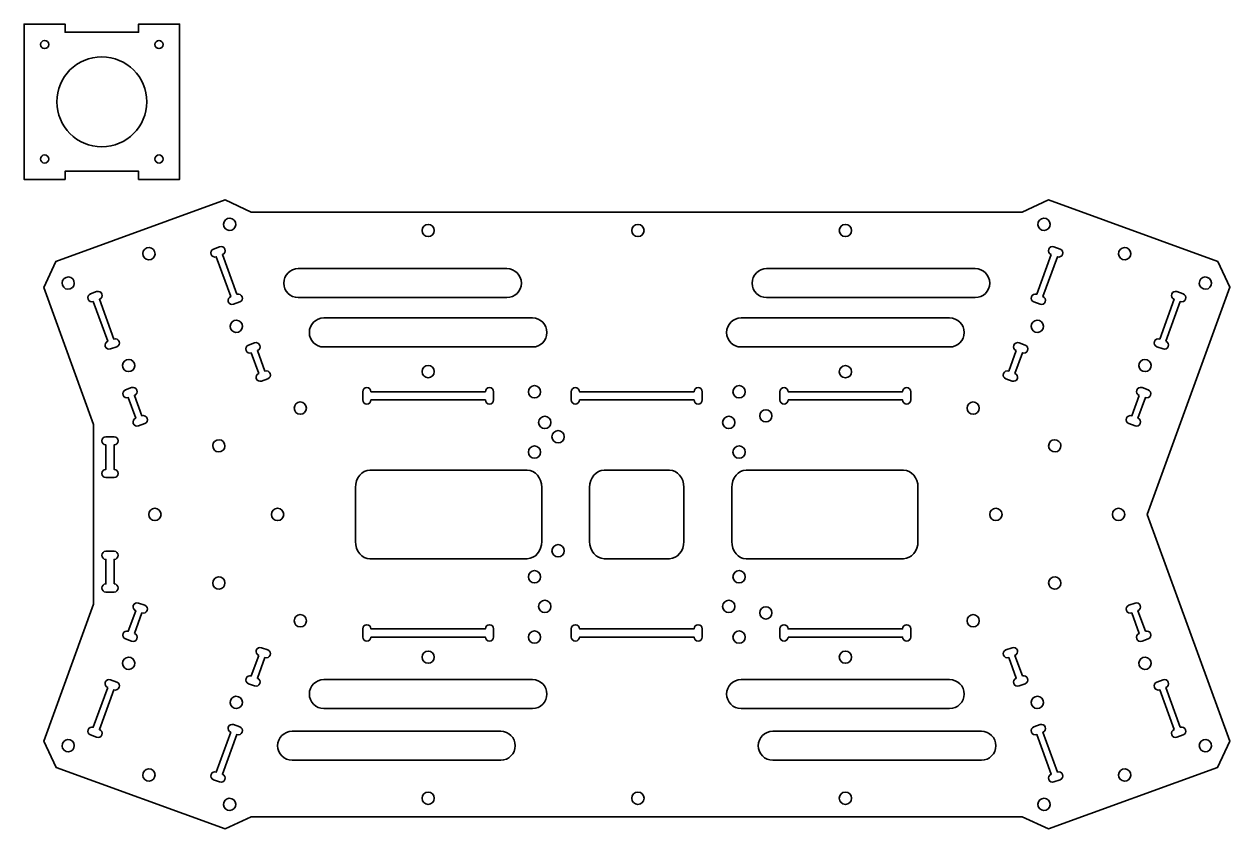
# Model space of a CAD drawing. Header units: inches. Extents: x -170 to 401, y 8 to 582.
# Drawn here: x 106 to 400.8, y 169.4 to 366.3 of the extents above; entities that cross this region are included whole.
import ezdxf

# ---------------------------------------------------------------- set-up
doc = ezdxf.new("R2010")
doc.units = ezdxf.units.IN
doc.header["$MEASUREMENT"] = 0
doc.layers.add('VECTOR-CUT', color=7, linetype='Continuous')

# ---------------------------------------------------------------- blocks, each defined once
blk = doc.blocks.new('block 2')
at = {"layer": 'VECTOR-CUT', "color": 7, "lineweight": 35, "true_color": 0xffffff}
blk.add_lwpolyline([(144.02, 366.26), (144.02, 328.26)], dxfattribs=at)
for points, knots in [([(134.02, 328.26), (134.02, 328.26), (144.02, 328.26), (144.02, 328.26), (144.02, 328.26), (144.02, 366.26), (144.02, 366.26), (144.02, 366.26), (134.02, 366.26), (134.02, 366.26), (134.02, 366.26), (134.02, 364.26), (134.02, 364.26), (134.02, 364.26), (116.03, 364.26), (116.03, 364.26), (116.03, 364.26), (116.03, 366.26), (116.03, 366.26), (116.03, 366.26), (106.03, 366.26), (106.03, 366.26), (106.03, 366.26), (106.03, 328.26), (106.03, 328.26), (106.03, 328.26), (116.03, 328.26), (116.03, 328.26), (116.03, 328.26), (116.03, 330.26), (116.03, 330.26), (116.03, 330.26), (134.02, 330.26), (134.02, 330.26), (134.02, 330.26), (134.02, 328.26), (134.02, 328.26)], [0, 0, 0, 0, 1, 1, 1, 2, 2, 2, 3, 3, 3, 4, 4, 4, 5, 5, 5, 6, 6, 6, 7, 7, 7, 8, 8, 8, 9, 9, 9, 10, 10, 10, 11, 11, 11, 12, 12, 12, 12]), ([(110.03, 361.26), (110.03, 361.81), (110.47, 362.26), (111.03, 362.26), (111.58, 362.26), (112.03, 361.82), (112.03, 361.26), (112.03, 360.71), (111.58, 360.26), (111.03, 360.26), (110.47, 360.26), (110.03, 360.71), (110.03, 361.26)], [0, 0, 0, 0, 1, 1, 1, 2, 2, 2, 3, 3, 3, 4, 4, 4, 4]), ([(138.02, 361.26), (138.02, 361.81), (138.47, 362.26), (139.02, 362.26), (139.57, 362.26), (140.02, 361.81), (140.02, 361.26), (140.02, 360.71), (139.57, 360.26), (139.02, 360.26), (138.47, 360.26), (138.02, 360.71), (138.02, 361.26)], [0, 0, 0, 0, 1, 1, 1, 2, 2, 2, 3, 3, 3, 4, 4, 4, 4]), ([(114.02, 347.26), (114.02, 353.34), (118.95, 358.26), (125.02, 358.26), (131.1, 358.26), (136.02, 353.34), (136.02, 347.26), (136.02, 341.19), (131.1, 336.26), (125.02, 336.26), (118.95, 336.26), (114.02, 341.19), (114.02, 347.26)], [0, 0, 0, 0, 1, 1, 1, 2, 2, 2, 3, 3, 3, 4, 4, 4, 4]), ([(110.03, 333.26), (110.03, 333.82), (110.48, 334.26), (111.03, 334.26), (111.58, 334.26), (112.03, 333.82), (112.03, 333.26), (112.03, 332.71), (111.58, 332.26), (111.03, 332.26), (110.48, 332.26), (110.03, 332.71), (110.03, 333.26)], [0, 0, 0, 0, 1, 1, 1, 2, 2, 2, 3, 3, 3, 4, 4, 4, 4]), ([(138.02, 333.26), (138.02, 333.82), (138.47, 334.26), (139.02, 334.26), (139.57, 334.26), (140.02, 333.82), (140.02, 333.26), (140.02, 332.71), (139.57, 332.26), (139.02, 332.26), (138.47, 332.26), (138.02, 332.71), (138.02, 333.26)], [0, 0, 0, 0, 1, 1, 1, 2, 2, 2, 3, 3, 3, 4, 4, 4, 4])]:
    blk.add_open_spline(points, degree=3, knots=knots, dxfattribs=at)
blk = doc.blocks.new('block 7')
at = {"layer": 'VECTOR-CUT', "color": 7, "lineweight": 35, "true_color": 0xffffff}
for points in [[(350.07, 172.4), (356.47, 169.42), (397.81, 184.47), (400.81, 190.88), (380.62, 246.35), (400.84, 301.89), (397.86, 308.19), (356.47, 323.26), (350.06, 320.28), (161.56, 320.27), (155.16, 323.26), (113.81, 308.21), (110.82, 301.8), (123.01, 268.31), (123.01, 224.39), (110.84, 190.91), (113.83, 184.46), (155.16, 169.42), (161.57, 172.4), (350.07, 172.4)], [(231.55, 257.18), (231.55, 257.18)], [(129.08, 237.34), (129.08, 237.34)], [(129.08, 227.34), (129.08, 227.34)]]:
    blk.add_lwpolyline(points, dxfattribs=at)
for points, knots in [([(155.75, 318.69), (156.53, 318.97), (157.39, 318.57), (157.68, 317.79), (157.96, 317.01), (157.56, 316.15), (156.78, 315.87), (156, 315.58), (155.14, 315.99), (154.86, 316.77), (154.58, 317.54), (154.98, 318.4), (155.75, 318.69)], [0, 0, 0, 0, 1, 1, 1, 2, 2, 2, 3, 3, 3, 4, 4, 4, 4]), ([(356.8, 316.77), (356.52, 315.99), (355.65, 315.59), (354.88, 315.87), (354.1, 316.15), (353.7, 317.01), (353.98, 317.79), (354.26, 318.57), (355.12, 318.97), (355.91, 318.69), (356.68, 318.41), (357.08, 317.54), (356.8, 316.77)], [0, 0, 0, 0, 1, 1, 1, 2, 2, 2, 3, 3, 3, 4, 4, 4, 4]), ([(206.32, 315.78), (206.32, 314.95), (205.65, 314.28), (204.82, 314.28), (203.99, 314.28), (203.32, 314.95), (203.32, 315.78), (203.32, 316.61), (203.99, 317.28), (204.82, 317.28), (205.65, 317.28), (206.32, 316.61), (206.32, 315.78)], [0, 0, 0, 0, 1, 1, 1, 2, 2, 2, 3, 3, 3, 4, 4, 4, 4]), ([(257.61, 315.78), (257.61, 314.95), (256.94, 314.28), (256.11, 314.28), (255.28, 314.28), (254.61, 314.95), (254.61, 315.78), (254.61, 316.61), (255.28, 317.28), (256.11, 317.28), (256.94, 317.28), (257.61, 316.61), (257.61, 315.78)], [0, 0, 0, 0, 1, 1, 1, 2, 2, 2, 3, 3, 3, 4, 4, 4, 4]), ([(308.32, 315.78), (308.32, 314.95), (307.65, 314.28), (306.82, 314.28), (305.99, 314.28), (305.32, 314.95), (305.32, 315.78), (305.32, 316.61), (305.99, 317.28), (306.82, 317.28), (307.65, 317.28), (308.32, 316.61), (308.32, 315.78)], [0, 0, 0, 0, 1, 1, 1, 2, 2, 2, 3, 3, 3, 4, 4, 4, 4]), ([(136.02, 311.51), (136.8, 311.79), (137.66, 311.39), (137.94, 310.61), (138.23, 309.83), (137.83, 308.97), (137.05, 308.69), (136.27, 308.4), (135.41, 308.81), (135.12, 309.58), (134.84, 310.36), (135.24, 311.22), (136.02, 311.51)], [0, 0, 0, 0, 1, 1, 1, 2, 2, 2, 3, 3, 3, 4, 4, 4, 4]), ([(158.05, 300.18), (158.57, 300.36), (159.15, 300.1), (159.34, 299.58), (159.52, 299.06), (159.26, 298.48), (158.74, 298.3), (158.74, 298.3), (157.23, 297.75), (157.23, 297.75), (156.72, 297.56), (156.14, 297.83), (155.95, 298.35), (155.76, 298.87), (156.03, 299.44), (156.55, 299.63), (156.55, 299.63), (153.01, 309.35), (153.01, 309.35), (152.49, 309.16), (151.92, 309.43), (151.73, 309.95), (151.54, 310.47), (151.81, 311.04), (152.33, 311.23), (152.33, 311.23), (153.83, 311.78), (153.83, 311.78), (154.35, 311.97), (154.92, 311.7), (155.11, 311.18), (155.3, 310.66), (155.03, 310.09), (154.51, 309.9), (154.51, 309.9), (158.05, 300.18), (158.05, 300.18)], [0, 0, 0, 0, 1, 1, 1, 2, 2, 2, 3, 3, 3, 4, 4, 4, 5, 5, 5, 6, 6, 6, 7, 7, 7, 8, 8, 8, 9, 9, 9, 10, 10, 10, 11, 11, 11, 12, 12, 12, 12]), ([(357.14, 309.9), (356.63, 310.09), (356.36, 310.66), (356.55, 311.18), (356.74, 311.7), (357.31, 311.97), (357.83, 311.78), (357.83, 311.78), (359.33, 311.23), (359.33, 311.23), (359.85, 311.04), (360.12, 310.47), (359.93, 309.95), (359.74, 309.43), (359.17, 309.17), (358.65, 309.35), (358.65, 309.35), (355.11, 299.63), (355.11, 299.63), (355.63, 299.44), (355.9, 298.87), (355.71, 298.35), (355.52, 297.83), (354.94, 297.56), (354.42, 297.75), (354.42, 297.75), (352.92, 298.3), (352.92, 298.3), (352.4, 298.48), (352.13, 299.06), (352.32, 299.58), (352.51, 300.1), (353.09, 300.36), (353.6, 300.18), (353.6, 300.18), (357.14, 309.9), (357.14, 309.9)], [0, 0, 0, 0, 1, 1, 1, 2, 2, 2, 3, 3, 3, 4, 4, 4, 5, 5, 5, 6, 6, 6, 7, 7, 7, 8, 8, 8, 9, 9, 9, 10, 10, 10, 11, 11, 11, 12, 12, 12, 12]), ([(376.53, 309.58), (376.25, 308.81), (375.39, 308.4), (374.61, 308.69), (373.83, 308.97), (373.43, 309.83), (373.71, 310.61), (374, 311.39), (374.86, 311.79), (375.64, 311.51), (376.42, 311.22), (376.82, 310.36), (376.53, 309.58)], [0, 0, 0, 0, 1, 1, 1, 2, 2, 2, 3, 3, 3, 4, 4, 4, 4]), ([(116.29, 304.32), (117.07, 304.61), (117.93, 304.21), (118.21, 303.43), (118.49, 302.65), (118.09, 301.79), (117.31, 301.5), (116.53, 301.22), (115.67, 301.62), (115.39, 302.4), (115.11, 303.18), (115.51, 304.04), (116.29, 304.32)], [0, 0, 0, 0, 1, 1, 1, 2, 2, 2, 3, 3, 3, 4, 4, 4, 4]), ([(227.6, 302.91), (227.6, 300.96), (226.01, 299.37), (224.06, 299.37), (224.06, 299.37), (173.06, 299.37), (173.06, 299.37), (171.1, 299.37), (169.51, 300.96), (169.51, 302.91), (169.51, 302.91), (169.51, 302.91), (169.51, 302.91), (169.51, 304.87), (171.1, 306.46), (173.06, 306.46), (173.06, 306.46), (224.06, 306.46), (224.06, 306.46), (226.01, 306.46), (227.6, 304.87), (227.6, 302.91), (227.6, 302.91), (227.6, 302.91), (227.6, 302.91)], [0, 0, 0, 0, 1, 1, 1, 2, 2, 2, 3, 3, 3, 4, 4, 4, 5, 5, 5, 6, 6, 6, 7, 7, 7, 8, 8, 8, 8]), ([(342.12, 302.91), (342.12, 300.96), (340.53, 299.37), (338.57, 299.37), (338.57, 299.37), (287.57, 299.37), (287.57, 299.37), (285.61, 299.37), (284.03, 300.96), (284.03, 302.91), (284.03, 302.91), (284.03, 302.91), (284.03, 302.91), (284.03, 304.87), (285.61, 306.46), (287.57, 306.46), (287.57, 306.46), (338.57, 306.46), (338.57, 306.46), (340.53, 306.46), (342.12, 304.87), (342.12, 302.91), (342.12, 302.91), (342.12, 302.91), (342.12, 302.91)], [0, 0, 0, 0, 1, 1, 1, 2, 2, 2, 3, 3, 3, 4, 4, 4, 5, 5, 5, 6, 6, 6, 7, 7, 7, 8, 8, 8, 8]), ([(393.45, 303.43), (393.73, 304.21), (394.59, 304.61), (395.37, 304.32), (396.15, 304.04), (396.55, 303.18), (396.27, 302.4), (395.98, 301.62), (395.12, 301.22), (394.35, 301.5), (393.57, 301.79), (393.17, 302.65), (393.45, 303.43)], [0, 0, 0, 0, 1, 1, 1, 2, 2, 2, 3, 3, 3, 4, 4, 4, 4]), ([(122.94, 298.41), (122.42, 298.22), (121.85, 298.49), (121.66, 299.01), (121.47, 299.53), (121.74, 300.1), (122.26, 300.29), (122.26, 300.29), (123.76, 300.83), (123.76, 300.83), (124.28, 301.02), (124.85, 300.76), (125.04, 300.24), (125.23, 299.72), (124.96, 299.14), (124.44, 298.96), (124.44, 298.96), (127.98, 289.23), (127.98, 289.23), (128.5, 289.42), (129.08, 289.15), (129.27, 288.63), (129.45, 288.11), (129.19, 287.54), (128.67, 287.35), (128.67, 287.35), (127.16, 286.81), (127.16, 286.81), (126.64, 286.62), (126.07, 286.88), (125.88, 287.4), (125.69, 287.92), (125.96, 288.5), (126.48, 288.68), (126.48, 288.68), (122.94, 298.41), (122.94, 298.41)], [0, 0, 0, 0, 1, 1, 1, 2, 2, 2, 3, 3, 3, 4, 4, 4, 5, 5, 5, 6, 6, 6, 7, 7, 7, 8, 8, 8, 9, 9, 9, 10, 10, 10, 11, 11, 11, 12, 12, 12, 12]), ([(385.18, 288.68), (385.7, 288.5), (385.97, 287.92), (385.78, 287.4), (385.59, 286.88), (385.01, 286.62), (384.49, 286.81), (384.49, 286.81), (382.99, 287.35), (382.99, 287.35), (382.47, 287.54), (382.2, 288.11), (382.39, 288.63), (382.58, 289.15), (383.16, 289.42), (383.68, 289.23), (383.68, 289.23), (387.21, 298.96), (387.21, 298.96), (386.7, 299.14), (386.43, 299.72), (386.62, 300.24), (386.81, 300.76), (387.38, 301.02), (387.9, 300.83), (387.9, 300.83), (389.4, 300.29), (389.4, 300.29), (389.92, 300.1), (390.19, 299.53), (390, 299.01), (389.81, 298.49), (389.24, 298.22), (388.72, 298.41), (388.72, 298.41), (385.18, 288.68), (385.18, 288.68)], [0, 0, 0, 0, 1, 1, 1, 2, 2, 2, 3, 3, 3, 4, 4, 4, 5, 5, 5, 6, 6, 6, 7, 7, 7, 8, 8, 8, 9, 9, 9, 10, 10, 10, 11, 11, 11, 12, 12, 12, 12]), ([(157.39, 293.74), (158.17, 294.03), (159.03, 293.62), (159.31, 292.85), (159.59, 292.07), (159.19, 291.21), (158.41, 290.92), (157.64, 290.64), (156.77, 291.04), (156.49, 291.82), (156.21, 292.6), (156.61, 293.46), (157.39, 293.74)], [0, 0, 0, 0, 1, 1, 1, 2, 2, 2, 3, 3, 3, 4, 4, 4, 4]), ([(233.86, 290.83), (233.86, 288.87), (232.28, 287.29), (230.32, 287.29), (230.32, 287.29), (179.32, 287.29), (179.32, 287.29), (177.36, 287.29), (175.77, 288.87), (175.77, 290.83), (175.77, 290.83), (175.77, 290.83), (175.77, 290.83), (175.77, 292.79), (177.36, 294.38), (179.32, 294.38), (179.32, 294.38), (230.32, 294.38), (230.32, 294.38), (232.28, 294.38), (233.86, 292.79), (233.86, 290.83), (233.86, 290.83), (233.86, 290.83), (233.86, 290.83)], [0, 0, 0, 0, 1, 1, 1, 2, 2, 2, 3, 3, 3, 4, 4, 4, 5, 5, 5, 6, 6, 6, 7, 7, 7, 8, 8, 8, 8]), ([(335.87, 290.83), (335.87, 288.87), (334.28, 287.29), (332.32, 287.29), (332.32, 287.29), (281.32, 287.29), (281.32, 287.29), (279.36, 287.29), (277.77, 288.87), (277.77, 290.83), (277.77, 290.83), (277.77, 290.83), (277.77, 290.83), (277.77, 292.79), (279.36, 294.38), (281.32, 294.38), (281.32, 294.38), (332.32, 294.38), (332.32, 294.38), (334.28, 294.38), (335.87, 292.79), (335.87, 290.83), (335.87, 290.83), (335.87, 290.83), (335.87, 290.83)], [0, 0, 0, 0, 1, 1, 1, 2, 2, 2, 3, 3, 3, 4, 4, 4, 5, 5, 5, 6, 6, 6, 7, 7, 7, 8, 8, 8, 8]), ([(355.17, 291.82), (354.89, 291.04), (354.03, 290.64), (353.25, 290.92), (352.47, 291.21), (352.07, 292.07), (352.35, 292.85), (352.63, 293.62), (353.49, 294.03), (354.27, 293.74), (355.05, 293.46), (355.45, 292.6), (355.17, 291.82)], [0, 0, 0, 0, 1, 1, 1, 2, 2, 2, 3, 3, 3, 4, 4, 4, 4]), ([(161.56, 285.86), (161.04, 285.67), (160.47, 285.94), (160.28, 286.46), (160.09, 286.98), (160.36, 287.55), (160.88, 287.74), (160.88, 287.74), (162.38, 288.29), (162.38, 288.29), (162.9, 288.48), (163.47, 288.21), (163.66, 287.69), (163.85, 287.17), (163.58, 286.6), (163.06, 286.41), (163.06, 286.41), (164.89, 281.38), (164.89, 281.38), (165.41, 281.57), (165.99, 281.3), (166.18, 280.78), (166.37, 280.26), (166.1, 279.69), (165.58, 279.5), (165.58, 279.5), (164.07, 278.96), (164.07, 278.96), (163.56, 278.77), (162.98, 279.03), (162.79, 279.55), (162.6, 280.07), (162.87, 280.65), (163.39, 280.84), (163.39, 280.84), (161.56, 285.86), (161.56, 285.86)], [0, 0, 0, 0, 1, 1, 1, 2, 2, 2, 3, 3, 3, 4, 4, 4, 5, 5, 5, 6, 6, 6, 7, 7, 7, 8, 8, 8, 9, 9, 9, 10, 10, 10, 11, 11, 11, 12, 12, 12, 12]), ([(348.59, 286.41), (348.08, 286.6), (347.81, 287.17), (348, 287.69), (348.19, 288.21), (348.76, 288.48), (349.28, 288.29), (349.28, 288.29), (350.78, 287.74), (350.78, 287.74), (351.3, 287.55), (351.57, 286.98), (351.38, 286.46), (351.19, 285.94), (350.62, 285.67), (350.1, 285.86), (350.1, 285.86), (348.27, 280.83), (348.27, 280.83), (348.79, 280.65), (349.05, 280.07), (348.87, 279.55), (348.68, 279.03), (348.1, 278.77), (347.58, 278.96), (347.58, 278.96), (346.08, 279.5), (346.08, 279.5), (345.56, 279.69), (345.29, 280.27), (345.48, 280.79), (345.67, 281.3), (346.25, 281.57), (346.76, 281.38), (346.76, 281.38), (348.59, 286.41), (348.59, 286.41)], [0, 0, 0, 0, 1, 1, 1, 2, 2, 2, 3, 3, 3, 4, 4, 4, 5, 5, 5, 6, 6, 6, 7, 7, 7, 8, 8, 8, 9, 9, 9, 10, 10, 10, 11, 11, 11, 12, 12, 12, 12]), ([(131.07, 284.17), (131.85, 284.45), (132.71, 284.05), (133, 283.27), (133.28, 282.49), (132.88, 281.63), (132.1, 281.34), (131.32, 281.06), (130.46, 281.47), (130.18, 282.24), (129.89, 283.02), (130.29, 283.88), (131.07, 284.17)], [0, 0, 0, 0, 1, 1, 1, 2, 2, 2, 3, 3, 3, 4, 4, 4, 4]), ([(378.66, 283.27), (378.94, 284.05), (379.81, 284.45), (380.59, 284.17), (381.36, 283.88), (381.76, 283.02), (381.48, 282.24), (381.2, 281.46), (380.34, 281.06), (379.56, 281.35), (378.78, 281.63), (378.38, 282.49), (378.66, 283.27)], [0, 0, 0, 0, 1, 1, 1, 2, 2, 2, 3, 3, 3, 4, 4, 4, 4]), ([(134.82, 270.44), (135.34, 270.63), (135.92, 270.36), (136.11, 269.84), (136.29, 269.32), (136.03, 268.75), (135.51, 268.56), (135.51, 268.56), (134, 268.01), (134, 268.01), (133.49, 267.82), (132.91, 268.09), (132.72, 268.61), (132.53, 269.13), (132.8, 269.7), (133.32, 269.89), (133.32, 269.89), (131.49, 274.92), (131.49, 274.92), (130.97, 274.73), (130.4, 274.99), (130.21, 275.51), (130.02, 276.03), (130.29, 276.61), (130.81, 276.8), (130.81, 276.8), (132.31, 277.34), (132.31, 277.34), (132.83, 277.53), (133.4, 277.26), (133.59, 276.75), (133.78, 276.23), (133.51, 275.65), (132.99, 275.46), (132.99, 275.46), (134.82, 270.44), (134.82, 270.44)], [0, 0, 0, 0, 1, 1, 1, 2, 2, 2, 3, 3, 3, 4, 4, 4, 5, 5, 5, 6, 6, 6, 7, 7, 7, 8, 8, 8, 9, 9, 9, 10, 10, 10, 11, 11, 11, 12, 12, 12, 12]), ([(190.82, 274.34), (190.82, 273.79), (190.37, 273.34), (189.81, 273.34), (189.26, 273.34), (188.81, 273.79), (188.81, 274.34), (188.81, 274.34), (188.81, 276.34), (188.81, 276.34), (188.81, 276.89), (189.26, 277.34), (189.81, 277.34), (190.37, 277.34), (190.82, 276.89), (190.82, 276.34), (190.82, 276.34), (218.82, 276.34), (218.82, 276.34), (218.82, 276.89), (219.27, 277.34), (219.82, 277.34), (220.37, 277.34), (220.82, 276.89), (220.82, 276.34), (220.82, 276.34), (220.82, 274.34), (220.82, 274.34), (220.82, 273.79), (220.37, 273.34), (219.82, 273.34), (219.27, 273.34), (218.82, 273.79), (218.82, 274.34), (218.82, 274.34), (190.82, 274.34), (190.82, 274.34)], [0, 0, 0, 0, 1, 1, 1, 2, 2, 2, 3, 3, 3, 4, 4, 4, 5, 5, 5, 6, 6, 6, 7, 7, 7, 8, 8, 8, 9, 9, 9, 10, 10, 10, 11, 11, 11, 12, 12, 12, 12]), ([(230.82, 277.84), (231.64, 277.84), (232.32, 277.17), (232.32, 276.34), (232.32, 275.51), (231.64, 274.84), (230.82, 274.84), (229.99, 274.84), (229.32, 275.51), (229.32, 276.34), (229.32, 277.17), (229.99, 277.84), (230.82, 277.84)], [0, 0, 0, 0, 1, 1, 1, 2, 2, 2, 3, 3, 3, 4, 4, 4, 4]), ([(241.81, 274.34), (241.81, 273.79), (241.37, 273.34), (240.81, 273.34), (240.26, 273.34), (239.81, 273.79), (239.81, 274.34), (239.81, 274.34), (239.81, 276.34), (239.81, 276.34), (239.81, 276.89), (240.26, 277.34), (240.81, 277.34), (241.37, 277.34), (241.81, 276.89), (241.81, 276.34), (241.81, 276.34), (269.82, 276.34), (269.82, 276.34), (269.82, 276.89), (270.27, 277.34), (270.82, 277.34), (271.37, 277.34), (271.82, 276.89), (271.82, 276.34), (271.82, 276.34), (271.82, 274.34), (271.82, 274.34), (271.82, 273.79), (271.37, 273.34), (270.82, 273.34), (270.27, 273.34), (269.82, 273.79), (269.82, 274.34), (269.82, 274.34), (241.81, 274.34), (241.81, 274.34)], [0, 0, 0, 0, 1, 1, 1, 2, 2, 2, 3, 3, 3, 4, 4, 4, 5, 5, 5, 6, 6, 6, 7, 7, 7, 8, 8, 8, 9, 9, 9, 10, 10, 10, 11, 11, 11, 12, 12, 12, 12]), ([(280.82, 277.84), (281.64, 277.84), (282.32, 277.17), (282.32, 276.34), (282.32, 275.51), (281.65, 274.84), (280.82, 274.84), (279.99, 274.84), (279.32, 275.51), (279.32, 276.34), (279.32, 277.17), (279.99, 277.84), (280.82, 277.84)], [0, 0, 0, 0, 1, 1, 1, 2, 2, 2, 3, 3, 3, 4, 4, 4, 4]), ([(292.82, 274.34), (292.82, 273.79), (292.37, 273.34), (291.82, 273.34), (291.27, 273.34), (290.82, 273.79), (290.82, 274.34), (290.82, 274.34), (290.82, 276.34), (290.82, 276.34), (290.82, 276.89), (291.27, 277.34), (291.82, 277.34), (292.37, 277.34), (292.82, 276.89), (292.82, 276.34), (292.82, 276.34), (320.82, 276.34), (320.82, 276.34), (320.82, 276.89), (321.27, 277.34), (321.82, 277.34), (322.37, 277.34), (322.82, 276.89), (322.82, 276.34), (322.82, 276.34), (322.82, 274.34), (322.82, 274.34), (322.82, 273.79), (322.37, 273.34), (321.82, 273.34), (321.27, 273.34), (320.82, 273.79), (320.82, 274.34), (320.82, 274.34), (292.82, 274.34), (292.82, 274.34)], [0, 0, 0, 0, 1, 1, 1, 2, 2, 2, 3, 3, 3, 4, 4, 4, 5, 5, 5, 6, 6, 6, 7, 7, 7, 8, 8, 8, 9, 9, 9, 10, 10, 10, 11, 11, 11, 12, 12, 12, 12]), ([(378.66, 275.46), (378.15, 275.65), (377.88, 276.23), (378.07, 276.74), (378.26, 277.26), (378.83, 277.53), (379.35, 277.34), (379.35, 277.34), (380.85, 276.8), (380.85, 276.8), (381.37, 276.61), (381.64, 276.03), (381.45, 275.52), (381.26, 275), (380.69, 274.73), (380.17, 274.92), (380.17, 274.92), (378.34, 269.89), (378.34, 269.89), (378.86, 269.7), (379.12, 269.13), (378.94, 268.61), (378.75, 268.09), (378.17, 267.82), (377.65, 268.01), (377.65, 268.01), (376.15, 268.56), (376.15, 268.56), (375.63, 268.75), (375.36, 269.32), (375.55, 269.84), (375.74, 270.36), (376.32, 270.63), (376.83, 270.44), (376.83, 270.44), (378.66, 275.46), (378.66, 275.46)], [0, 0, 0, 0, 1, 1, 1, 2, 2, 2, 3, 3, 3, 4, 4, 4, 5, 5, 5, 6, 6, 6, 7, 7, 7, 8, 8, 8, 9, 9, 9, 10, 10, 10, 11, 11, 11, 12, 12, 12, 12]), ([(173.56, 273.84), (174.38, 273.84), (175.05, 273.17), (175.06, 272.34), (175.06, 271.51), (174.38, 270.84), (173.56, 270.84), (172.73, 270.84), (172.06, 271.51), (172.06, 272.34), (172.06, 273.17), (172.73, 273.84), (173.56, 273.84)], [0, 0, 0, 0, 1, 1, 1, 2, 2, 2, 3, 3, 3, 4, 4, 4, 4]), ([(338.07, 273.84), (338.9, 273.84), (339.57, 273.17), (339.57, 272.34), (339.57, 271.51), (338.9, 270.84), (338.07, 270.84), (337.24, 270.84), (336.57, 271.51), (336.57, 272.34), (336.57, 273.17), (337.24, 273.84), (338.07, 273.84)], [0, 0, 0, 0, 1, 1, 1, 2, 2, 2, 3, 3, 3, 4, 4, 4, 4]), ([(128.03, 255.34), (128.03, 255.34), (126.03, 255.34), (126.03, 255.34), (125.47, 255.34), (125.03, 255.79), (125.03, 256.34), (125.03, 256.89), (125.47, 257.34), (126.03, 257.34), (126.03, 257.34), (126.03, 263.34), (126.03, 263.34), (125.47, 263.34), (125.03, 263.78), (125.03, 264.34), (125.03, 264.89), (125.47, 265.34), (126.03, 265.34), (126.03, 265.34), (128.03, 265.34), (128.03, 265.34), (128.58, 265.34), (129.03, 264.89), (129.03, 264.34), (129.03, 263.78), (128.58, 263.34), (128.03, 263.34), (128.03, 263.34), (128.03, 257.34), (128.03, 257.34), (128.58, 257.34), (129.03, 256.89), (129.03, 256.34), (129.03, 255.79), (128.58, 255.34), (128.03, 255.34)], [0, 0, 0, 0, 1, 1, 1, 2, 2, 2, 3, 3, 3, 4, 4, 4, 5, 5, 5, 6, 6, 6, 7, 7, 7, 8, 8, 8, 9, 9, 9, 10, 10, 10, 11, 11, 11, 12, 12, 12, 12]), ([(153.12, 264.52), (153.9, 264.81), (154.76, 264.4), (155.04, 263.63), (155.33, 262.85), (154.93, 261.99), (154.15, 261.7), (153.37, 261.42), (152.51, 261.82), (152.23, 262.6), (151.94, 263.38), (152.34, 264.24), (153.12, 264.52)], [0, 0, 0, 0, 1, 1, 1, 2, 2, 2, 3, 3, 3, 4, 4, 4, 4]), ([(229.32, 261.6), (229.32, 262.43), (229.99, 263.1), (230.82, 263.1), (231.65, 263.1), (232.32, 262.43), (232.32, 261.6), (232.32, 260.77), (231.65, 260.1), (230.82, 260.1), (229.99, 260.1), (229.32, 260.77), (229.32, 261.6)], [0, 0, 0, 0, 1, 1, 1, 2, 2, 2, 3, 3, 3, 4, 4, 4, 4]), ([(279.32, 261.6), (279.32, 262.42), (279.99, 263.1), (280.82, 263.1), (281.65, 263.1), (282.32, 262.43), (282.32, 261.6), (282.32, 260.77), (281.65, 260.1), (280.82, 260.1), (279.99, 260.1), (279.32, 260.77), (279.32, 261.6)], [0, 0, 0, 0, 1, 1, 1, 2, 2, 2, 3, 3, 3, 4, 4, 4, 4]), ([(359.43, 262.6), (359.15, 261.82), (358.29, 261.42), (357.51, 261.7), (356.73, 261.99), (356.33, 262.85), (356.61, 263.63), (356.9, 264.4), (357.76, 264.81), (358.54, 264.52), (359.31, 264.24), (359.72, 263.38), (359.43, 262.6)], [0, 0, 0, 0, 1, 1, 1, 2, 2, 2, 3, 3, 3, 4, 4, 4, 4]), ([(229.06, 235.51), (231, 235.51), (232.58, 237.41), (232.58, 239.75), (232.58, 239.75), (232.58, 252.95), (232.58, 252.95), (232.58, 255.28), (231, 257.18), (229.06, 257.18), (229.06, 257.18), (190.58, 257.16), (190.58, 257.16), (188.63, 257.16), (187.05, 255.26), (187.05, 252.92), (187.05, 252.92), (187.05, 239.72), (187.05, 239.72), (187.05, 237.39), (188.63, 235.49), (190.58, 235.49), (190.58, 235.49), (229.06, 235.51), (229.06, 235.51)], [0, 0, 0, 0, 1, 1, 1, 2, 2, 2, 3, 3, 3, 4, 4, 4, 5, 5, 5, 6, 6, 6, 7, 7, 7, 8, 8, 8, 8]), ([(267.33, 252.95), (267.33, 255.28), (265.76, 257.18), (263.81, 257.18), (263.81, 257.18), (247.82, 257.18), (247.82, 257.18), (245.88, 257.18), (244.3, 255.28), (244.3, 252.95), (244.3, 252.95), (244.3, 239.75), (244.3, 239.75), (244.3, 237.41), (245.88, 235.51), (247.82, 235.51), (247.82, 235.51), (263.81, 235.51), (263.81, 235.51), (265.76, 235.51), (267.33, 237.41), (267.33, 239.75), (267.33, 239.75), (267.33, 252.95), (267.33, 252.95)], [0, 0, 0, 0, 1, 1, 1, 2, 2, 2, 3, 3, 3, 4, 4, 4, 5, 5, 5, 6, 6, 6, 7, 7, 7, 8, 8, 8, 8]), ([(321.06, 235.51), (323.01, 235.51), (324.58, 237.41), (324.58, 239.75), (324.58, 239.75), (324.58, 252.95), (324.58, 252.95), (324.58, 255.28), (323.01, 257.18), (321.06, 257.18), (321.06, 257.18), (282.58, 257.16), (282.58, 257.16), (280.63, 257.16), (279.06, 255.26), (279.06, 252.92), (279.06, 252.92), (279.06, 239.72), (279.06, 239.72), (279.06, 237.39), (280.63, 235.49), (282.58, 235.49), (282.58, 235.49), (321.06, 235.51), (321.06, 235.51)], [0, 0, 0, 0, 1, 1, 1, 2, 2, 2, 3, 3, 3, 4, 4, 4, 5, 5, 5, 6, 6, 6, 7, 7, 7, 8, 8, 8, 8]), ([(139.51, 246.33), (139.51, 245.5), (138.84, 244.83), (138.01, 244.83), (137.18, 244.83), (136.51, 245.5), (136.51, 246.33), (136.51, 247.16), (137.18, 247.83), (138.01, 247.83), (138.84, 247.83), (139.51, 247.16), (139.51, 246.33)], [0, 0, 0, 0, 1, 1, 1, 2, 2, 2, 3, 3, 3, 4, 4, 4, 4]), ([(168.01, 247.83), (168.84, 247.83), (169.51, 247.16), (169.51, 246.33), (169.51, 245.5), (168.84, 244.83), (168.01, 244.83), (167.18, 244.83), (166.51, 245.5), (166.51, 246.33), (166.51, 247.16), (167.18, 247.83), (168.01, 247.83)], [0, 0, 0, 0, 1, 1, 1, 2, 2, 2, 3, 3, 3, 4, 4, 4, 4]), ([(343.62, 247.85), (344.45, 247.85), (345.12, 247.18), (345.12, 246.35), (345.12, 245.52), (344.45, 244.85), (343.62, 244.85), (342.79, 244.85), (342.12, 245.52), (342.12, 246.35), (342.12, 247.18), (342.79, 247.85), (343.62, 247.85)], [0, 0, 0, 0, 1, 1, 1, 2, 2, 2, 3, 3, 3, 4, 4, 4, 4]), ([(373.62, 247.85), (374.45, 247.85), (375.12, 247.18), (375.12, 246.35), (375.12, 245.52), (374.45, 244.85), (373.62, 244.85), (372.79, 244.85), (372.12, 245.52), (372.12, 246.35), (372.12, 247.17), (372.79, 247.85), (373.62, 247.85)], [0, 0, 0, 0, 1, 1, 1, 2, 2, 2, 3, 3, 3, 4, 4, 4, 4]), ([(128.03, 229.34), (128.58, 229.34), (129.03, 228.9), (129.03, 228.34), (129.03, 227.79), (128.58, 227.34), (128.03, 227.34), (128.03, 227.34), (126.03, 227.34), (126.03, 227.34), (125.47, 227.34), (125.03, 227.79), (125.03, 228.34), (125.03, 228.9), (125.47, 229.34), (126.03, 229.34), (126.03, 229.34), (126.03, 235.34), (126.03, 235.34), (125.47, 235.34), (125.03, 235.79), (125.03, 236.34), (125.03, 236.9), (125.47, 237.34), (126.03, 237.34), (126.03, 237.34), (128.03, 237.34), (128.03, 237.34), (128.58, 237.34), (129.03, 236.9), (129.03, 236.34), (129.03, 235.79), (128.58, 235.34), (128.03, 235.34), (128.03, 235.34), (128.03, 229.34), (128.03, 229.34)], [0, 0, 0, 0, 1, 1, 1, 2, 2, 2, 3, 3, 3, 4, 4, 4, 5, 5, 5, 6, 6, 6, 7, 7, 7, 8, 8, 8, 9, 9, 9, 10, 10, 10, 11, 11, 11, 12, 12, 12, 12]), ([(152.23, 230.08), (152.51, 230.86), (153.37, 231.26), (154.15, 230.98), (154.93, 230.69), (155.33, 229.83), (155.05, 229.05), (154.76, 228.28), (153.9, 227.88), (153.12, 228.16), (152.34, 228.44), (151.94, 229.3), (152.23, 230.08)], [0, 0, 0, 0, 1, 1, 1, 2, 2, 2, 3, 3, 3, 4, 4, 4, 4]), ([(230.82, 232.6), (231.65, 232.6), (232.32, 231.92), (232.32, 231.1), (232.32, 230.27), (231.65, 229.6), (230.82, 229.6), (229.99, 229.6), (229.32, 230.27), (229.32, 231.1), (229.32, 231.92), (229.99, 232.6), (230.82, 232.6)], [0, 0, 0, 0, 1, 1, 1, 2, 2, 2, 3, 3, 3, 4, 4, 4, 4]), ([(280.82, 232.6), (281.65, 232.6), (282.32, 231.92), (282.32, 231.1), (282.32, 230.27), (281.65, 229.6), (280.82, 229.6), (279.99, 229.6), (279.32, 230.27), (279.32, 231.1), (279.32, 231.92), (279.99, 232.6), (280.82, 232.6)], [0, 0, 0, 0, 1, 1, 1, 2, 2, 2, 3, 3, 3, 4, 4, 4, 4]), ([(358.54, 228.16), (357.76, 227.87), (356.9, 228.28), (356.61, 229.05), (356.33, 229.83), (356.73, 230.69), (357.51, 230.98), (358.29, 231.26), (359.15, 230.86), (359.43, 230.08), (359.72, 229.3), (359.32, 228.44), (358.54, 228.16)], [0, 0, 0, 0, 1, 1, 1, 2, 2, 2, 3, 3, 3, 4, 4, 4, 4]), ([(132.99, 217.22), (133.51, 217.03), (133.78, 216.45), (133.59, 215.94), (133.4, 215.42), (132.83, 215.15), (132.31, 215.34), (132.31, 215.34), (130.81, 215.88), (130.81, 215.88), (130.29, 216.07), (130.02, 216.65), (130.21, 217.17), (130.4, 217.69), (130.97, 217.95), (131.49, 217.76), (131.49, 217.76), (133.32, 222.79), (133.32, 222.79), (132.8, 222.98), (132.53, 223.55), (132.72, 224.07), (132.91, 224.59), (133.49, 224.86), (134.01, 224.67), (134.01, 224.67), (135.51, 224.12), (135.51, 224.12), (136.03, 223.93), (136.29, 223.36), (136.11, 222.84), (135.92, 222.32), (135.34, 222.06), (134.82, 222.24), (134.82, 222.24), (132.99, 217.22), (132.99, 217.22)], [0, 0, 0, 0, 1, 1, 1, 2, 2, 2, 3, 3, 3, 4, 4, 4, 5, 5, 5, 6, 6, 6, 7, 7, 7, 8, 8, 8, 9, 9, 9, 10, 10, 10, 11, 11, 11, 12, 12, 12, 12]), ([(380.17, 217.76), (380.69, 217.95), (381.26, 217.68), (381.45, 217.17), (381.64, 216.65), (381.37, 216.07), (380.85, 215.88), (380.85, 215.88), (379.35, 215.34), (379.35, 215.34), (378.83, 215.15), (378.26, 215.42), (378.07, 215.94), (377.88, 216.45), (378.15, 217.03), (378.66, 217.22), (378.66, 217.22), (376.83, 222.24), (376.83, 222.24), (376.32, 222.06), (375.74, 222.32), (375.55, 222.84), (375.36, 223.36), (375.63, 223.93), (376.15, 224.12), (376.15, 224.12), (377.65, 224.67), (377.65, 224.67), (378.17, 224.86), (378.75, 224.59), (378.94, 224.07), (379.12, 223.55), (378.86, 222.98), (378.34, 222.79), (378.34, 222.79), (380.17, 217.76), (380.17, 217.76)], [0, 0, 0, 0, 1, 1, 1, 2, 2, 2, 3, 3, 3, 4, 4, 4, 5, 5, 5, 6, 6, 6, 7, 7, 7, 8, 8, 8, 9, 9, 9, 10, 10, 10, 11, 11, 11, 12, 12, 12, 12]), ([(173.56, 218.84), (172.73, 218.84), (172.06, 219.51), (172.06, 220.34), (172.06, 221.17), (172.73, 221.84), (173.56, 221.84), (174.39, 221.84), (175.06, 221.17), (175.06, 220.34), (175.06, 219.51), (174.39, 218.84), (173.56, 218.84)], [0, 0, 0, 0, 1, 1, 1, 2, 2, 2, 3, 3, 3, 4, 4, 4, 4]), ([(338.07, 218.84), (337.25, 218.84), (336.58, 219.51), (336.57, 220.34), (336.57, 221.17), (337.25, 221.84), (338.07, 221.84), (338.9, 221.84), (339.57, 221.17), (339.57, 220.34), (339.57, 219.51), (338.9, 218.84), (338.07, 218.84)], [0, 0, 0, 0, 1, 1, 1, 2, 2, 2, 3, 3, 3, 4, 4, 4, 4]), ([(190.81, 216.34), (190.81, 215.79), (190.37, 215.34), (189.81, 215.34), (189.26, 215.34), (188.81, 215.79), (188.81, 216.34), (188.81, 216.34), (188.81, 218.34), (188.81, 218.34), (188.81, 218.89), (189.26, 219.34), (189.81, 219.34), (190.37, 219.34), (190.81, 218.89), (190.81, 218.34), (190.81, 218.34), (218.82, 218.34), (218.82, 218.34), (218.82, 218.89), (219.27, 219.34), (219.82, 219.34), (220.37, 219.34), (220.82, 218.89), (220.82, 218.34), (220.82, 218.34), (220.82, 216.34), (220.82, 216.34), (220.82, 215.79), (220.37, 215.34), (219.82, 215.34), (219.27, 215.34), (218.82, 215.79), (218.82, 216.34), (218.82, 216.34), (190.81, 216.34), (190.81, 216.34)], [0, 0, 0, 0, 1, 1, 1, 2, 2, 2, 3, 3, 3, 4, 4, 4, 5, 5, 5, 6, 6, 6, 7, 7, 7, 8, 8, 8, 9, 9, 9, 10, 10, 10, 11, 11, 11, 12, 12, 12, 12]), ([(271.82, 216.34), (271.82, 215.79), (271.37, 215.34), (270.82, 215.34), (270.27, 215.34), (269.82, 215.79), (269.82, 216.34), (269.82, 216.34), (241.82, 216.34), (241.82, 216.34), (241.82, 215.79), (241.37, 215.34), (240.82, 215.34), (240.26, 215.34), (239.82, 215.79), (239.82, 216.34), (239.82, 216.34), (239.82, 218.34), (239.82, 218.34), (239.82, 218.89), (240.26, 219.34), (240.82, 219.34), (241.37, 219.34), (241.82, 218.89), (241.82, 218.34), (241.82, 218.34), (269.82, 218.34), (269.82, 218.34), (269.82, 218.89), (270.27, 219.34), (270.82, 219.34), (271.37, 219.34), (271.82, 218.89), (271.82, 218.34), (271.82, 218.34), (271.82, 216.34), (271.82, 216.34)], [0, 0, 0, 0, 1, 1, 1, 2, 2, 2, 3, 3, 3, 4, 4, 4, 5, 5, 5, 6, 6, 6, 7, 7, 7, 8, 8, 8, 9, 9, 9, 10, 10, 10, 11, 11, 11, 12, 12, 12, 12]), ([(292.82, 216.34), (292.82, 215.79), (292.37, 215.34), (291.82, 215.34), (291.27, 215.34), (290.82, 215.79), (290.82, 216.34), (290.82, 216.34), (290.82, 218.34), (290.82, 218.34), (290.82, 218.89), (291.27, 219.34), (291.82, 219.34), (292.37, 219.34), (292.82, 218.89), (292.82, 218.34), (292.82, 218.34), (320.82, 218.34), (320.82, 218.34), (320.82, 218.89), (321.27, 219.34), (321.82, 219.34), (322.37, 219.34), (322.82, 218.89), (322.82, 218.34), (322.82, 218.34), (322.82, 216.34), (322.82, 216.34), (322.82, 215.79), (322.37, 215.34), (321.82, 215.34), (321.27, 215.34), (320.82, 215.79), (320.82, 216.34), (320.82, 216.34), (292.82, 216.34), (292.82, 216.34)], [0, 0, 0, 0, 1, 1, 1, 2, 2, 2, 3, 3, 3, 4, 4, 4, 5, 5, 5, 6, 6, 6, 7, 7, 7, 8, 8, 8, 9, 9, 9, 10, 10, 10, 11, 11, 11, 12, 12, 12, 12]), ([(230.82, 214.84), (229.99, 214.84), (229.32, 215.51), (229.32, 216.34), (229.32, 217.17), (229.99, 217.84), (230.82, 217.84), (231.64, 217.84), (232.32, 217.17), (232.32, 216.34), (232.32, 215.51), (231.64, 214.84), (230.82, 214.84)], [0, 0, 0, 0, 1, 1, 1, 2, 2, 2, 3, 3, 3, 4, 4, 4, 4]), ([(280.82, 214.84), (279.99, 214.84), (279.32, 215.51), (279.32, 216.34), (279.32, 217.17), (279.99, 217.84), (280.82, 217.84), (281.65, 217.84), (282.32, 217.17), (282.32, 216.34), (282.32, 215.51), (281.65, 214.84), (280.82, 214.84)], [0, 0, 0, 0, 1, 1, 1, 2, 2, 2, 3, 3, 3, 4, 4, 4, 4]), ([(163.39, 211.85), (162.87, 212.03), (162.6, 212.61), (162.79, 213.13), (162.98, 213.65), (163.56, 213.91), (164.07, 213.72), (164.07, 213.72), (165.58, 213.18), (165.58, 213.18), (166.1, 212.99), (166.37, 212.42), (166.18, 211.9), (165.99, 211.38), (165.41, 211.11), (164.89, 211.3), (164.89, 211.3), (163.06, 206.27), (163.06, 206.27), (163.58, 206.08), (163.85, 205.51), (163.66, 204.99), (163.47, 204.47), (162.9, 204.21), (162.38, 204.39), (162.38, 204.39), (160.88, 204.94), (160.88, 204.94), (160.36, 205.13), (160.09, 205.7), (160.28, 206.22), (160.47, 206.74), (161.04, 207.01), (161.56, 206.82), (161.56, 206.82), (163.39, 211.85), (163.39, 211.85)], [0, 0, 0, 0, 1, 1, 1, 2, 2, 2, 3, 3, 3, 4, 4, 4, 5, 5, 5, 6, 6, 6, 7, 7, 7, 8, 8, 8, 9, 9, 9, 10, 10, 10, 11, 11, 11, 12, 12, 12, 12]), ([(350.1, 206.82), (350.62, 207.01), (351.19, 206.74), (351.38, 206.22), (351.57, 205.7), (351.3, 205.13), (350.78, 204.94), (350.78, 204.94), (349.28, 204.39), (349.28, 204.39), (348.76, 204.2), (348.19, 204.47), (348, 204.99), (347.81, 205.51), (348.08, 206.08), (348.59, 206.27), (348.59, 206.27), (346.76, 211.3), (346.76, 211.3), (346.25, 211.11), (345.67, 211.38), (345.48, 211.9), (345.29, 212.42), (345.56, 212.99), (346.08, 213.18), (346.08, 213.18), (347.58, 213.73), (347.58, 213.73), (348.1, 213.91), (348.68, 213.65), (348.87, 213.13), (349.05, 212.61), (348.79, 212.04), (348.27, 211.85), (348.27, 211.85), (350.1, 206.82), (350.1, 206.82)], [0, 0, 0, 0, 1, 1, 1, 2, 2, 2, 3, 3, 3, 4, 4, 4, 5, 5, 5, 6, 6, 6, 7, 7, 7, 8, 8, 8, 9, 9, 9, 10, 10, 10, 11, 11, 11, 12, 12, 12, 12]), ([(130.18, 210.44), (130.46, 211.21), (131.32, 211.62), (132.1, 211.33), (132.88, 211.05), (133.28, 210.19), (132.99, 209.41), (132.71, 208.63), (131.85, 208.23), (131.07, 208.52), (130.29, 208.8), (129.89, 209.66), (130.18, 210.44)], [0, 0, 0, 0, 1, 1, 1, 2, 2, 2, 3, 3, 3, 4, 4, 4, 4]), ([(379.56, 211.33), (380.34, 211.62), (381.2, 211.21), (381.48, 210.44), (381.76, 209.66), (381.37, 208.8), (380.59, 208.51), (379.81, 208.23), (378.95, 208.63), (378.66, 209.41), (378.38, 210.19), (378.78, 211.05), (379.56, 211.33)], [0, 0, 0, 0, 1, 1, 1, 2, 2, 2, 3, 3, 3, 4, 4, 4, 4]), ([(126.48, 204), (125.96, 204.18), (125.69, 204.76), (125.88, 205.28), (126.07, 205.8), (126.64, 206.06), (127.16, 205.88), (127.16, 205.88), (128.67, 205.33), (128.67, 205.33), (129.19, 205.14), (129.45, 204.57), (129.26, 204.05), (129.08, 203.53), (128.5, 203.26), (127.98, 203.45), (127.98, 203.45), (124.44, 193.72), (124.44, 193.72), (124.96, 193.54), (125.23, 192.96), (125.04, 192.44), (124.85, 191.92), (124.28, 191.66), (123.76, 191.84), (123.76, 191.84), (122.26, 192.39), (122.26, 192.39), (121.74, 192.58), (121.47, 193.15), (121.66, 193.67), (121.85, 194.19), (122.42, 194.46), (122.94, 194.27), (122.94, 194.27), (126.48, 204), (126.48, 204)], [0, 0, 0, 0, 1, 1, 1, 2, 2, 2, 3, 3, 3, 4, 4, 4, 5, 5, 5, 6, 6, 6, 7, 7, 7, 8, 8, 8, 9, 9, 9, 10, 10, 10, 11, 11, 11, 12, 12, 12, 12]), ([(233.86, 202.41), (233.86, 200.45), (232.27, 198.86), (230.32, 198.86), (230.32, 198.86), (179.32, 198.86), (179.32, 198.86), (177.36, 198.86), (175.77, 200.45), (175.77, 202.41), (175.77, 202.41), (175.77, 202.41), (175.77, 202.41), (175.77, 204.36), (177.36, 205.95), (179.32, 205.95), (179.32, 205.95), (230.32, 205.95), (230.32, 205.95), (232.27, 205.95), (233.86, 204.36), (233.86, 202.41), (233.86, 202.41), (233.86, 202.41), (233.86, 202.41)], [0, 0, 0, 0, 1, 1, 1, 2, 2, 2, 3, 3, 3, 4, 4, 4, 5, 5, 5, 6, 6, 6, 7, 7, 7, 8, 8, 8, 8]), ([(335.87, 202.41), (335.87, 200.45), (334.28, 198.86), (332.32, 198.86), (332.32, 198.86), (281.32, 198.86), (281.32, 198.86), (279.36, 198.86), (277.77, 200.45), (277.77, 202.41), (277.77, 202.41), (277.77, 202.41), (277.77, 202.41), (277.77, 204.36), (279.36, 205.95), (281.32, 205.95), (281.32, 205.95), (332.32, 205.95), (332.32, 205.95), (334.28, 205.95), (335.87, 204.36), (335.87, 202.41), (335.87, 202.41), (335.87, 202.41), (335.87, 202.41)], [0, 0, 0, 0, 1, 1, 1, 2, 2, 2, 3, 3, 3, 4, 4, 4, 5, 5, 5, 6, 6, 6, 7, 7, 7, 8, 8, 8, 8]), ([(388.72, 194.27), (389.24, 194.46), (389.81, 194.19), (390, 193.67), (390.19, 193.15), (389.92, 192.58), (389.4, 192.39), (389.4, 192.39), (387.9, 191.85), (387.9, 191.85), (387.38, 191.66), (386.81, 191.93), (386.62, 192.44), (386.43, 192.96), (386.7, 193.54), (387.21, 193.73), (387.21, 193.73), (383.68, 203.45), (383.68, 203.45), (383.16, 203.26), (382.58, 203.53), (382.39, 204.05), (382.21, 204.57), (382.47, 205.14), (382.99, 205.33), (382.99, 205.33), (384.5, 205.87), (384.5, 205.87), (385.01, 206.06), (385.59, 205.8), (385.78, 205.28), (385.97, 204.76), (385.7, 204.18), (385.18, 204), (385.18, 204), (388.72, 194.27), (388.72, 194.27)], [0, 0, 0, 0, 1, 1, 1, 2, 2, 2, 3, 3, 3, 4, 4, 4, 5, 5, 5, 6, 6, 6, 7, 7, 7, 8, 8, 8, 9, 9, 9, 10, 10, 10, 11, 11, 11, 12, 12, 12, 12]), ([(156.49, 200.86), (156.77, 201.64), (157.63, 202.04), (158.41, 201.76), (159.19, 201.47), (159.59, 200.61), (159.31, 199.84), (159.03, 199.06), (158.17, 198.65), (157.39, 198.94), (156.61, 199.22), (156.21, 200.08), (156.49, 200.86)], [0, 0, 0, 0, 1, 1, 1, 2, 2, 2, 3, 3, 3, 4, 4, 4, 4]), ([(354.27, 198.94), (353.49, 198.65), (352.63, 199.06), (352.35, 199.83), (352.07, 200.61), (352.47, 201.47), (353.25, 201.76), (354.02, 202.04), (354.88, 201.64), (355.17, 200.86), (355.45, 200.08), (355.05, 199.22), (354.27, 198.94)], [0, 0, 0, 0, 1, 1, 1, 2, 2, 2, 3, 3, 3, 4, 4, 4, 4]), ([(156.55, 193.05), (156.03, 193.24), (155.76, 193.81), (155.95, 194.33), (156.14, 194.85), (156.72, 195.12), (157.23, 194.93), (157.23, 194.93), (158.74, 194.38), (158.74, 194.38), (159.26, 194.2), (159.52, 193.62), (159.34, 193.1), (159.15, 192.58), (158.57, 192.32), (158.05, 192.51), (158.05, 192.51), (154.51, 182.78), (154.51, 182.78), (155.03, 182.59), (155.3, 182.02), (155.11, 181.5), (154.92, 180.98), (154.35, 180.71), (153.83, 180.9), (153.83, 180.9), (152.33, 181.45), (152.33, 181.45), (151.81, 181.64), (151.54, 182.21), (151.73, 182.73), (151.92, 183.25), (152.49, 183.52), (153.01, 183.33), (153.01, 183.33), (156.55, 193.05), (156.55, 193.05)], [0, 0, 0, 0, 1, 1, 1, 2, 2, 2, 3, 3, 3, 4, 4, 4, 5, 5, 5, 6, 6, 6, 7, 7, 7, 8, 8, 8, 9, 9, 9, 10, 10, 10, 11, 11, 11, 12, 12, 12, 12]), ([(358.65, 183.33), (359.17, 183.52), (359.74, 183.25), (359.93, 182.73), (360.12, 182.21), (359.85, 181.64), (359.33, 181.45), (359.33, 181.45), (357.83, 180.9), (357.83, 180.9), (357.31, 180.71), (356.74, 180.98), (356.55, 181.5), (356.36, 182.02), (356.63, 182.59), (357.15, 182.78), (357.15, 182.78), (353.61, 192.51), (353.61, 192.51), (353.09, 192.32), (352.51, 192.58), (352.32, 193.1), (352.14, 193.62), (352.4, 194.2), (352.92, 194.38), (352.92, 194.38), (354.42, 194.93), (354.42, 194.93), (354.94, 195.12), (355.52, 194.85), (355.71, 194.33), (355.89, 193.81), (355.63, 193.24), (355.11, 193.05), (355.11, 193.05), (358.65, 183.33), (358.65, 183.33)], [0, 0, 0, 0, 1, 1, 1, 2, 2, 2, 3, 3, 3, 4, 4, 4, 5, 5, 5, 6, 6, 6, 7, 7, 7, 8, 8, 8, 9, 9, 9, 10, 10, 10, 11, 11, 11, 12, 12, 12, 12]), ([(226.1, 189.77), (226.1, 187.81), (224.51, 186.22), (222.56, 186.22), (222.56, 186.22), (171.56, 186.22), (171.56, 186.22), (169.6, 186.22), (168.01, 187.81), (168.01, 189.77), (168.01, 189.77), (168.01, 189.77), (168.01, 189.77), (168.01, 191.72), (169.6, 193.31), (171.56, 193.31), (171.56, 193.31), (222.56, 193.31), (222.56, 193.31), (224.51, 193.31), (226.1, 191.72), (226.1, 189.77), (226.1, 189.77), (226.1, 189.77), (226.1, 189.77)], [0, 0, 0, 0, 1, 1, 1, 2, 2, 2, 3, 3, 3, 4, 4, 4, 5, 5, 5, 6, 6, 6, 7, 7, 7, 8, 8, 8, 8]), ([(343.62, 189.77), (343.62, 187.81), (342.03, 186.22), (340.07, 186.22), (340.07, 186.22), (289.07, 186.22), (289.07, 186.22), (287.11, 186.22), (285.53, 187.81), (285.53, 189.77), (285.53, 189.77), (285.53, 189.77), (285.53, 189.77), (285.53, 191.72), (287.11, 193.31), (289.07, 193.31), (289.07, 193.31), (340.07, 193.31), (340.07, 193.31), (342.03, 193.31), (343.62, 191.72), (343.62, 189.77), (343.62, 189.77), (343.62, 189.77), (343.62, 189.77)], [0, 0, 0, 0, 1, 1, 1, 2, 2, 2, 3, 3, 3, 4, 4, 4, 5, 5, 5, 6, 6, 6, 7, 7, 7, 8, 8, 8, 8]), ([(115.39, 190.28), (115.67, 191.06), (116.53, 191.46), (117.31, 191.18), (118.09, 190.89), (118.49, 190.03), (118.21, 189.25), (117.93, 188.47), (117.06, 188.07), (116.29, 188.36), (115.51, 188.64), (115.11, 189.5), (115.39, 190.28)], [0, 0, 0, 0, 1, 1, 1, 2, 2, 2, 3, 3, 3, 4, 4, 4, 4]), ([(394.35, 191.17), (395.12, 191.46), (395.99, 191.06), (396.27, 190.28), (396.55, 189.5), (396.15, 188.64), (395.37, 188.36), (394.59, 188.07), (393.73, 188.47), (393.45, 189.25), (393.17, 190.03), (393.57, 190.89), (394.35, 191.17)], [0, 0, 0, 0, 1, 1, 1, 2, 2, 2, 3, 3, 3, 4, 4, 4, 4]), ([(135.12, 183.1), (135.41, 183.87), (136.27, 184.28), (137.05, 183.99), (137.83, 183.71), (138.23, 182.85), (137.94, 182.07), (137.66, 181.29), (136.8, 180.89), (136.02, 181.17), (135.24, 181.46), (134.84, 182.32), (135.12, 183.1)], [0, 0, 0, 0, 1, 1, 1, 2, 2, 2, 3, 3, 3, 4, 4, 4, 4]), ([(375.64, 181.17), (374.86, 180.89), (374, 181.29), (373.71, 182.07), (373.43, 182.85), (373.83, 183.71), (374.61, 183.99), (375.39, 184.28), (376.25, 183.87), (376.53, 183.1), (376.82, 182.32), (376.42, 181.46), (375.64, 181.17)], [0, 0, 0, 0, 1, 1, 1, 2, 2, 2, 3, 3, 3, 4, 4, 4, 4]), ([(154.86, 175.91), (155.14, 176.69), (156.01, 177.1), (156.78, 176.81), (157.56, 176.53), (157.96, 175.67), (157.68, 174.89), (157.39, 174.11), (156.53, 173.71), (155.75, 173.99), (154.98, 174.27), (154.58, 175.13), (154.86, 175.91)], [0, 0, 0, 0, 1, 1, 1, 2, 2, 2, 3, 3, 3, 4, 4, 4, 4]), ([(206.32, 176.9), (206.32, 176.07), (205.64, 175.4), (204.82, 175.4), (203.99, 175.4), (203.32, 176.07), (203.32, 176.9), (203.32, 177.73), (203.99, 178.4), (204.82, 178.4), (205.64, 178.4), (206.32, 177.73), (206.32, 176.9)], [0, 0, 0, 0, 1, 1, 1, 2, 2, 2, 3, 3, 3, 4, 4, 4, 4]), ([(257.61, 176.9), (257.61, 176.07), (256.94, 175.4), (256.11, 175.4), (255.28, 175.4), (254.61, 176.07), (254.61, 176.9), (254.61, 177.73), (255.28, 178.4), (256.11, 178.4), (256.94, 178.4), (257.61, 177.73), (257.61, 176.9)], [0, 0, 0, 0, 1, 1, 1, 2, 2, 2, 3, 3, 3, 4, 4, 4, 4]), ([(308.32, 176.9), (308.32, 176.07), (307.65, 175.4), (306.82, 175.4), (305.99, 175.4), (305.32, 176.07), (305.32, 176.9), (305.32, 177.73), (305.99, 178.4), (306.82, 178.4), (307.65, 178.4), (308.32, 177.73), (308.32, 176.9)], [0, 0, 0, 0, 1, 1, 1, 2, 2, 2, 3, 3, 3, 4, 4, 4, 4]), ([(355.9, 173.99), (355.12, 173.71), (354.26, 174.11), (353.98, 174.89), (353.7, 175.67), (354.1, 176.53), (354.88, 176.81), (355.65, 177.09), (356.52, 176.69), (356.8, 175.91), (357.08, 175.13), (356.68, 174.27), (355.9, 173.99)], [0, 0, 0, 0, 1, 1, 1, 2, 2, 2, 3, 3, 3, 4, 4, 4, 4])]:
    blk.add_open_spline(points, degree=3, knots=knots, dxfattribs=at)
at = {"layer": 'VECTOR-CUT', "color": 250, "lineweight": 35, "true_color": 0x231f20}
for points in [[(206.32, 281.26), (206.32, 280.43), (205.65, 279.76), (204.82, 279.76), (203.99, 279.76), (203.32, 280.43), (203.32, 281.26), (203.32, 282.08), (203.99, 282.76), (204.82, 282.76), (205.65, 282.76), (206.32, 282.08), (206.32, 281.26)], [(308.32, 281.25), (308.32, 280.43), (307.65, 279.75), (306.82, 279.75), (305.99, 279.75), (305.32, 280.43), (305.32, 281.25), (305.32, 282.08), (305.99, 282.75), (306.82, 282.75), (307.65, 282.75), (308.32, 282.08), (308.32, 281.25)], [(285.88, 270.45), (285.88, 271.27), (286.55, 271.95), (287.38, 271.95), (288.2, 271.95), (288.88, 271.27), (288.88, 270.45), (288.88, 269.62), (288.2, 268.95), (287.38, 268.95), (286.55, 268.95), (285.88, 269.62), (285.88, 270.45)], [(234.82, 268.85), (234.82, 268.02), (234.14, 267.35), (233.32, 267.35), (232.49, 267.35), (231.82, 268.02), (231.82, 268.85), (231.82, 269.68), (232.49, 270.35), (233.32, 270.35), (234.14, 270.35), (234.82, 269.68), (234.82, 268.85)], [(279.82, 268.85), (279.82, 268.02), (279.14, 267.35), (278.32, 267.35), (277.49, 267.35), (276.82, 268.02), (276.82, 268.85), (276.82, 269.67), (277.49, 270.35), (278.32, 270.35), (279.14, 270.35), (279.82, 269.67), (279.82, 268.85)], [(235.08, 265.35), (235.08, 266.17), (235.75, 266.85), (236.58, 266.85), (237.4, 266.85), (238.08, 266.17), (238.08, 265.35), (238.08, 264.52), (237.4, 263.85), (236.58, 263.85), (235.75, 263.85), (235.08, 264.52), (235.08, 265.35)], [(235.08, 237.45), (235.08, 238.28), (235.75, 238.95), (236.58, 238.95), (237.4, 238.95), (238.08, 238.28), (238.08, 237.45), (238.08, 236.62), (237.4, 235.95), (236.58, 235.95), (235.75, 235.95), (235.08, 236.62), (235.08, 237.45)], [(234.82, 223.85), (234.82, 223.02), (234.14, 222.35), (233.32, 222.35), (232.49, 222.35), (231.82, 223.02), (231.82, 223.85), (231.82, 224.67), (232.49, 225.35), (233.32, 225.35), (234.14, 225.35), (234.82, 224.67), (234.82, 223.85)], [(279.82, 223.85), (279.82, 223.02), (279.14, 222.35), (278.32, 222.35), (277.49, 222.35), (276.82, 223.02), (276.82, 223.85), (276.82, 224.67), (277.49, 225.35), (278.32, 225.35), (279.14, 225.35), (279.82, 224.67), (279.82, 223.85)], [(285.88, 222.25), (285.88, 223.07), (286.55, 223.75), (287.38, 223.75), (288.2, 223.75), (288.88, 223.07), (288.88, 222.25), (288.88, 221.42), (288.2, 220.75), (287.38, 220.75), (286.55, 220.75), (285.88, 221.42), (285.88, 222.25)], [(206.32, 211.42), (206.32, 210.6), (205.64, 209.92), (204.82, 209.92), (203.99, 209.92), (203.32, 210.6), (203.32, 211.42), (203.32, 212.25), (203.99, 212.92), (204.82, 212.92), (205.64, 212.92), (206.32, 212.25), (206.32, 211.42)], [(308.32, 211.42), (308.32, 210.6), (307.65, 209.92), (306.82, 209.92), (305.99, 209.92), (305.32, 210.6), (305.32, 211.42), (305.32, 212.25), (305.99, 212.92), (306.82, 212.92), (307.65, 212.92), (308.32, 212.25), (308.32, 211.42)]]:
    blk.add_open_spline(points, degree=3, knots=[0, 0, 0, 0, 1, 1, 1, 2, 2, 2, 3, 3, 3, 4, 4, 4, 4], dxfattribs=at)

msp = doc.modelspace()

# ---------------------------------------------------------------- block references
at = {"layer": 'VECTOR-CUT'}
for name in ['block 2', 'block 7']:
    msp.add_blockref(name, (0, 0), dxfattribs=at)

doc.saveas('drawing.dxf')
